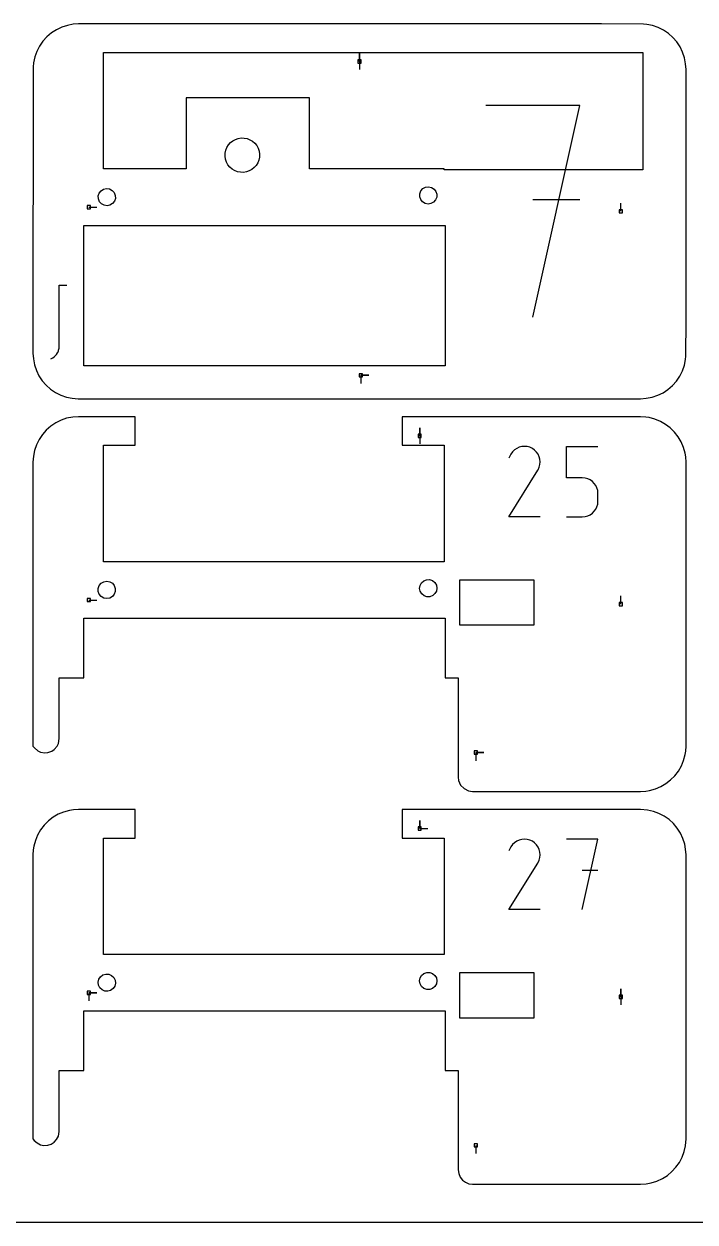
# Model space of a CAD drawing. Extents: x 0 to 400, y 0 to 400.
# Drawn here: x 123.3 to 241.4, y 0 to 211 of the extents above; entities that cross this region are included whole.
import ezdxf

# ---------------------------------------------------------------- set-up
doc = ezdxf.new("R2010")
doc.units = 0

msp = doc.modelspace()

# ---------------------------------------------------------------- linework, layer by layer
at = {"layer": 'annotation', "color": 1}
for p, q in [((137.234044, 185.933367), (137.233911, 205.984373)), ((137.233911, 205.984373), (137.914067, 205.984341)), ((137.914067, 205.984341), (143.613667, 205.984311)), ((143.613667, 205.984311), (227.093109, 205.984417)), ((182.342491, 204.417515), (182.342491, 205.846264)), ((182.342491, 204.417515), (182.342491, 205.846264)), ((182.342491, 205.846264), (182.342491, 204.417515)), ((227.093109, 205.984417), (230.40467, 205.984339)), ((230.40467, 205.984339), (232.234028, 205.984404)), ((232.234028, 205.984404), (232.233879, 204.904054)), ((232.233879, 204.904054), (232.233894, 185.316267)), ((182.342491, 204.417515), (182.342491, 202.988765)), ((171.69511, 198.017541), (151.842427, 198.017472)), ((151.842427, 198.017472), (151.842536, 196.965351)), ((151.842536, 196.965351), (151.842547, 185.484256)), ((173.514555, 198.017454), (171.69511, 198.017541)), ((173.514389, 186.536582), (173.514555, 198.017454)), ((221.171948, 196.649375), (204.601205, 196.649375)), ((212.887745, 159.385651), (221.171948, 196.649375)), ((137.233906, 185.484317), (137.234044, 185.933367)), ((173.514488, 185.484355), (173.514389, 186.536582)), ((138.460354, 185.48428), (137.233906, 185.484317)), ((151.842547, 185.484256), (138.460354, 185.48428)), ((195.24251, 185.48434), (173.514488, 185.484355)), ((197.234012, 185.484248), (195.24251, 185.48434)), ((197.233845, 185.325055), (197.234012, 185.484248)), ((197.233974, 185.316255), (197.233845, 185.325055)), ((199.063131, 185.316321), (197.233974, 185.316255)), ((232.233894, 185.316267), (199.063131, 185.316321)), ((221.171948, 180.055263), (212.887745, 180.055263)), ((228.342488, 178.017513), (228.342488, 179.446262)), ((134.675618, 178.731888), (136.104368, 178.731887)), ((129.47741, 164.793283), (129.477585, 165.017521)), ((129.477597, 154.318062), (129.47741, 164.793283)), ((129.477585, 165.017521), (129.587498, 165.017565)), ((129.587498, 165.017565), (130.788617, 165.017562)), ((129.440167, 153.887995), (129.468232, 154.211877)), ((129.468232, 154.211877), (129.473007, 154.264964)), ((129.473007, 154.264964), (129.474344, 154.282709)), ((129.474344, 154.282709), (129.475229, 154.291661)), ((129.475229, 154.291661), (129.475703, 154.296906)), ((129.475703, 154.296906), (129.476013, 154.300344)), ((129.476013, 154.300344), (129.477597, 154.318062)), ((127.959103, 152.026624), (128.247959, 152.165002)), ((128.247959, 152.165002), (128.334548, 152.226847)), ((128.334548, 152.226847), (128.599553, 152.415708)), ((128.599553, 152.415708), (128.674356, 152.491529)), ((128.674356, 152.491529), (128.90269, 152.723184)), ((128.90269, 152.723184), (128.963385, 152.810995)), ((128.963385, 152.810995), (129.148497, 153.078463)), ((129.148497, 153.078463), (129.193028, 153.175136)), ((129.193028, 153.175136), (129.32951, 153.470513)), ((129.32951, 153.470513), (129.356662, 153.573491)), ((129.356662, 153.573491), (129.440167, 153.887995)), ((182.580616, 149.135514), (184.009366, 149.135514)), ((182.580616, 149.135514), (184.009366, 149.135514)), ((184.009366, 149.135514), (182.580616, 149.135514)), ((182.580616, 149.135514), (182.580616, 147.706764)), ((192.938117, 138.476204), (192.938117, 139.904954)), ((192.938117, 138.476204), (192.938117, 139.904954)), ((192.938117, 139.904954), (192.938117, 138.476204)), ((192.938117, 138.476204), (192.938116, 137.047454)), ((209.009421, 135.236592), (208.647206, 134.541763)), ((209.296868, 135.644196), (209.009421, 135.236592)), ((209.641739, 135.98445), (209.296868, 135.644196)), ((210.033547, 136.254631), (209.641739, 135.98445)), ((210.461802, 136.452012), (210.033547, 136.254631)), ((210.916016, 136.57387), (210.461802, 136.452012)), ((211.3857, 136.61748), (210.916016, 136.57387)), ((211.860366, 136.580117), (211.3857, 136.61748)), ((212.329524, 136.459056), (211.860366, 136.580117)), ((212.782687, 136.251573), (212.329524, 136.459056)), ((213.187992, 135.963767), (212.782687, 136.251573)), ((212.782687, 136.251573), (212.782687, 136.251573)), ((213.526871, 135.618402), (213.187992, 135.963767)), ((213.796311, 135.226062), (213.526871, 135.618402)), ((213.993298, 134.797332), (213.796311, 135.226062)), ((218.81489, 131.086413), (218.81489, 136.617783)), ((218.81489, 136.617783), (224.331461, 136.617783)), ((214.11482, 134.342798), (213.993298, 134.797332)), ((213.996457, 132.930213), (214.119413, 133.398653)), ((214.157862, 133.873043), (214.11482, 134.342798)), ((214.119413, 133.398653), (214.157862, 133.873043)), ((208.639417, 124.196441), (213.736909, 132.402748)), ((213.736909, 132.402748), (213.743002, 132.410289)), ((213.736909, 132.402748), (213.736909, 132.402748)), ((213.743002, 132.410289), (213.748846, 132.417894)), ((213.748846, 132.417894), (213.754478, 132.425627)), ((213.754478, 132.425627), (213.759937, 132.433552)), ((213.759937, 132.433552), (213.765262, 132.441734)), ((213.765262, 132.441734), (213.77049, 132.450236)), ((213.77049, 132.450236), (213.775661, 132.459123)), ((213.775661, 132.459123), (213.780812, 132.468458)), ((213.780812, 132.468458), (213.785983, 132.478307)), ((213.785983, 132.478307), (213.996457, 132.930213)), ((213.785983, 132.478307), (213.785983, 132.478307)), ((221.573175, 131.086413), (218.81489, 131.086413)), ((222.068439, 131.042141), (221.573175, 131.086413)), ((222.534801, 130.914461), (222.068439, 131.042141)), ((222.964421, 130.711071), (222.534801, 130.914461)), ((223.349457, 130.439671), (222.964421, 130.711071)), ((223.682069, 130.107962), (223.349457, 130.439671)), ((223.954417, 129.723643), (223.682069, 130.107962)), ((224.158658, 129.294413), (223.954417, 129.723643)), ((224.286953, 128.827973), (224.158658, 129.294413)), ((224.331461, 128.332022), (224.286953, 128.827973)), ((224.286928, 126.461752), (224.331461, 126.957943)), ((224.331461, 126.957943), (224.331461, 128.332022)), ((224.331461, 128.332022), (224.331461, 128.332022)), ((222.534487, 124.369378), (222.964075, 124.573701)), ((222.964075, 124.573701), (223.349137, 124.846207)), ((223.349137, 124.846207), (223.681813, 125.17908)), ((223.681813, 125.17908), (223.954244, 125.564505)), ((223.954244, 125.564505), (224.158569, 125.994667)), ((224.158569, 125.994667), (224.286928, 126.461752)), ((214.155987, 124.196441), (208.639417, 124.196441)), ((218.81489, 124.196542), (221.573175, 124.196542)), ((221.573175, 124.196542), (222.068234, 124.241054)), ((221.573175, 124.196542), (221.573175, 124.196542)), ((222.068234, 124.241054), (222.534487, 124.369378)), ((228.342488, 108.842507), (228.342488, 110.271257)), ((134.675618, 109.556882), (136.104368, 109.556882)), ((202.819746, 82.68063), (204.248496, 82.68063)), ((202.819746, 82.68063), (204.248496, 82.68063)), ((204.248496, 82.68063), (202.819746, 82.68063)), ((202.819746, 82.68063), (202.819746, 81.25188)), ((192.938117, 69.301199), (192.938117, 70.729949)), ((192.938117, 69.301199), (192.938117, 70.729949)), ((192.938117, 70.729949), (192.938117, 69.301199)), ((192.938117, 69.301199), (194.366867, 69.301199)), ((209.005916, 66.061587), (208.643701, 65.366758)), ((209.293363, 66.469191), (209.005916, 66.061587)), ((209.638234, 66.809445), (209.293363, 66.469191)), ((210.030042, 67.079626), (209.638234, 66.809445)), ((210.458297, 67.277007), (210.030042, 67.079626)), ((210.912511, 67.398866), (210.458297, 67.277007)), ((211.382195, 67.442475), (210.912511, 67.398866)), ((211.856861, 67.405112), (211.382195, 67.442475)), ((212.326019, 67.284051), (211.856861, 67.405112)), ((212.779182, 67.076568), (212.326019, 67.284051)), ((213.184487, 66.788762), (212.779182, 67.076568)), ((212.779182, 67.076568), (212.779182, 67.076568)), ((213.523366, 66.443397), (213.184487, 66.788762)), ((213.792806, 66.051057), (213.523366, 66.443397)), ((213.989793, 65.622327), (213.792806, 66.051057)), ((214.111315, 65.167793), (213.989793, 65.622327)), ((224.334577, 67.442778), (218.810996, 67.442778)), ((221.573176, 55.021537), (224.334577, 67.442778)), ((213.782478, 63.303302), (213.992952, 63.755208)), ((213.992952, 63.755208), (214.115907, 64.223648)), ((214.154357, 64.698038), (214.111315, 65.167793)), ((214.115907, 64.223648), (214.154357, 64.698038)), ((208.635912, 55.021436), (213.733403, 63.227743)), ((213.733403, 63.227743), (213.739497, 63.235284)), ((213.733403, 63.227743), (213.733403, 63.227743)), ((213.739497, 63.235284), (213.745341, 63.242889)), ((213.745341, 63.242889), (213.750973, 63.250622)), ((213.750973, 63.250622), (213.756432, 63.258547)), ((213.756432, 63.258547), (213.761757, 63.266729)), ((213.761757, 63.266729), (213.766985, 63.275231)), ((213.766985, 63.275231), (213.772156, 63.284118)), ((213.772156, 63.284118), (213.777307, 63.293453)), ((213.777307, 63.293453), (213.782478, 63.303302)), ((213.782478, 63.303302), (213.782478, 63.303302)), ((224.334577, 61.911408), (221.573176, 61.911408)), ((214.152482, 55.021436), (208.635912, 55.021436)), ((134.675618, 40.381877), (136.104368, 40.381877)), ((134.675618, 40.381877), (136.104368, 40.381877)), ((136.104368, 40.381877), (134.675618, 40.381877)), ((134.675618, 40.381877), (134.675618, 38.953128)), ((228.342488, 39.667502), (228.342488, 41.096252)), ((228.342488, 39.667502), (228.342488, 41.096252)), ((228.342488, 41.096252), (228.342488, 39.667502)), ((228.342488, 39.667502), (228.342488, 38.238753)), ((202.819746, 13.505626), (202.819746, 12.076876))]:
    msp.add_line(p, q, dxfattribs=at)
at = {"layer": 'boundary', "color": 5}
for p, q in [((132.842496, 211.017515), (131.928807, 210.95763)), ((137.65957, 211.017515), (132.842496, 211.017515)), ((141.99249, 211.017515), (137.65957, 211.017515)), ((171.742493, 211.017515), (141.99249, 211.017515)), ((178.792493, 211.017515), (171.742493, 211.017515)), ((183.10469, 211.017515), (178.792493, 211.017515)), ((211.610779, 211.017515), (183.10469, 211.017515)), ((224.987121, 211.017515), (211.610779, 211.017515)), ((232.336461, 210.985139), (224.987121, 211.017515)), ((128.081163, 209.437017), (127.283986, 208.760618)), ((128.959808, 210.003575), (128.081163, 209.437017)), ((129.904889, 210.450599), (128.959808, 210.003575)), ((130.900233, 210.770443), (129.904889, 210.450599)), ((131.928807, 210.95763), (130.900233, 210.770443)), ((232.942013, 210.938073), (232.336461, 210.985139)), ((233.966443, 210.726796), (232.942013, 210.938073)), ((234.954542, 210.38361), (233.966443, 210.726796)), ((235.889381, 209.914389), (234.954542, 210.38361)), ((236.754985, 209.327161), (235.889381, 209.914389)), ((237.536525, 208.631971), (236.754985, 209.327161)), ((125.986964, 207.126278), (125.509311, 206.1963)), ((126.581916, 207.985952), (125.986964, 207.126278)), ((127.283986, 208.760618), (126.581916, 207.985952)), ((238.220649, 207.840716), (237.536525, 208.631971)), ((238.795633, 206.966937), (238.220649, 207.840716)), ((239.251653, 206.025581), (238.795633, 206.966937)), ((125.157131, 205.211933), (124.936455, 204.190019)), ((125.509311, 206.1963), (125.157131, 205.211933)), ((239.580898, 205.032757), (239.251653, 206.025581)), ((239.777733, 204.005451), (239.580898, 205.032757)), ((124.872438, 203.474358), (124.842494, 154.7666)), ((124.936455, 204.190019), (124.872438, 203.474358)), ((239.842488, 203.017516), (239.777733, 204.005451)), ((239.842487, 158.930686), (239.842488, 203.017516)), ((239.81011, 152.523545), (239.842487, 158.930686)), ((124.842494, 154.7666), (124.842494, 153.017511)), ((124.842494, 153.017511), (124.908543, 152.009833)), ((124.908543, 152.009833), (125.107943, 150.982866)), ((239.763043, 151.917994), (239.81011, 152.523545)), ((125.107943, 150.982866), (125.439689, 149.990708)), ((125.439689, 149.990708), (125.8981, 149.050346)), ((238.739359, 148.970623), (239.208582, 149.905465)), ((239.208582, 149.905465), (239.551769, 150.89356)), ((239.551769, 150.89356), (239.763043, 151.917994)), ((125.8981, 149.050346), (126.475332, 148.177862)), ((126.475332, 148.177862), (127.161504, 147.388182)), ((237.456941, 147.323476), (238.152134, 148.105024)), ((238.152134, 148.105024), (238.739359, 148.970623)), ((127.161504, 147.388182), (127.94488, 146.694819)), ((127.94488, 146.694819), (128.812055, 146.109645)), ((128.812055, 146.109645), (129.748193, 145.642669)), ((129.748193, 145.642669), (130.737277, 145.301871)), ((233.857729, 145.279102), (234.85056, 145.608351)), ((234.85056, 145.608351), (235.79191, 146.064365)), ((235.79191, 146.064365), (236.665694, 146.639351)), ((236.665694, 146.639351), (237.456941, 147.323476)), ((130.737277, 145.301871), (131.762377, 145.093095)), ((131.762377, 145.093095), (132.805968, 145.019904)), ((132.805968, 145.019904), (134.285288, 145.01751)), ((134.285288, 145.01751), (139.896148, 145.01751)), ((139.896148, 145.01751), (198.155187, 145.01751)), ((198.155187, 145.01751), (201.336228, 145.01751)), ((201.336228, 145.01751), (203.260227, 145.01751)), ((203.260227, 145.01751), (227.324218, 145.01751)), ((227.324218, 145.01751), (231.842494, 145.01751)), ((231.842494, 145.01751), (232.830427, 145.082265)), ((232.830427, 145.082265), (233.857729, 145.279102)), ((130.771941, 141.569919), (129.781025, 141.233547)), ((131.880962, 141.779489), (130.771941, 141.569919)), ((132.842496, 141.84251), (131.880962, 141.779489)), ((139.661052, 141.84251), (132.842496, 141.84251)), ((142.842494, 141.84251), (139.661052, 141.84251)), ((142.842494, 139.782051), (142.842494, 141.84251)), ((206.243318, 141.84251), (189.842492, 141.84251)), ((189.842492, 141.84251), (189.842492, 138.869788)), ((231.842494, 141.84251), (206.243318, 141.84251)), ((232.764773, 141.782061), (231.842494, 141.84251)), ((233.366069, 141.678718), (232.764773, 141.782061)), ((234.375866, 141.412811), (233.366069, 141.678718)), ((235.342316, 141.017375), (234.375866, 141.412811)), ((127.18564, 139.499366), (126.495669, 138.712602)), ((127.972402, 140.189341), (127.18564, 139.499366)), ((128.842492, 140.770715), (127.972402, 140.189341)), ((129.781025, 141.233547), (128.842492, 140.770715)), ((142.842494, 136.809329), (142.842494, 139.782051)), ((236.248881, 140.499175), (235.342316, 141.017375)), ((237.080052, 139.867077), (236.248881, 140.499175)), ((237.821605, 139.131895), (237.080052, 139.867077)), ((125.914291, 137.842512), (125.451456, 136.903979)), ((126.495669, 138.712602), (125.914291, 137.842512)), ((189.842492, 138.869788), (189.842492, 136.809329)), ((238.460857, 138.306213), (237.821605, 139.131895)), ((238.986864, 137.404155), (238.460857, 138.306213)), ((239.390632, 136.441156), (238.986864, 137.404155)), ((125.115085, 135.913063), (124.910937, 134.886721)), ((125.451456, 136.903979), (125.115085, 135.913063)), ((137.233934, 125.849598), (137.233934, 136.809329)), ((137.233934, 136.809329), (140.893247, 136.809329)), ((140.893247, 136.809329), (142.842494, 136.809329)), ((189.842492, 136.809329), (196.484874, 136.809329)), ((196.484874, 136.809329), (197.233927, 136.809329)), ((197.233927, 136.809329), (197.233927, 135.17438)), ((197.233927, 135.17438), (197.233927, 116.309328)), ((239.665247, 135.433694), (239.390632, 136.441156)), ((239.782036, 134.764792), (239.665247, 135.433694)), ((124.910937, 134.886721), (124.842494, 133.842511)), ((124.842494, 133.842511), (124.842494, 105.419404)), ((239.842487, 133.842511), (239.782036, 134.764792)), ((239.842487, 105.923347), (239.842487, 133.842511)), ((137.233934, 116.309328), (137.233934, 125.849598)), ((147.800463, 116.309328), (137.233934, 116.309328)), ((148.760533, 116.309328), (147.800463, 116.309328)), ((154.899255, 116.309328), (148.760533, 116.309328)), ((170.524059, 116.309328), (154.899255, 116.309328)), ((194.457819, 116.309328), (170.524059, 116.309328)), ((197.233927, 116.309328), (194.457819, 116.309328)), ((133.788617, 102.109115), (133.788617, 106.372386)), ((133.788617, 106.372386), (157.473468, 106.372386)), ((157.473468, 106.372386), (180.129709, 106.372386)), ((180.129709, 106.372386), (193.137254, 106.372386)), ((193.137254, 106.372386), (197.418617, 106.372386)), ((197.418617, 106.372386), (197.418617, 102.109115)), ((239.842487, 83.842506), (239.842487, 105.923347)), ((124.842494, 105.419404), (124.842494, 83.842506)), ((133.788617, 95.842509), (133.788617, 102.109115)), ((197.418617, 102.109115), (197.418617, 95.842509)), ((129.477512, 90.612185), (129.477513, 95.842509)), ((129.477513, 95.842509), (132.043164, 95.842509)), ((132.043164, 95.842509), (133.788617, 95.842509)), ((197.418617, 95.842509), (198.352055, 95.842509)), ((198.352055, 95.842509), (199.724121, 95.842509)), ((199.724121, 95.842509), (199.724121, 86.897288)), ((129.477512, 85.143148), (129.477512, 90.612185)), ((199.724121, 86.897288), (199.724121, 78.342507)), ((129.329423, 84.295482), (129.477512, 85.143148)), ((124.842494, 83.842506), (125.098195, 83.494475)), ((125.098195, 83.494475), (125.682094, 83.01295)), ((125.682094, 83.01295), (126.163168, 82.7795)), ((126.163168, 82.7795), (126.909008, 82.650924)), ((126.909008, 82.650924), (127.442529, 82.686776)), ((127.442529, 82.686776), (128.153953, 82.944997)), ((128.153953, 82.944997), (128.599477, 83.240712)), ((128.599477, 83.240712), (129.089197, 83.81775)), ((129.089197, 83.81775), (129.329423, 84.295482)), ((239.412789, 81.309134), (239.678694, 82.318931)), ((239.678694, 82.318931), (239.782036, 82.920228)), ((239.782036, 82.920228), (239.842487, 83.842506)), ((238.499151, 79.43612), (239.017351, 80.342684)), ((239.017351, 80.342684), (239.412789, 81.309134)), ((199.724121, 78.342507), (199.799174, 77.752909)), ((237.131874, 77.86339), (237.867053, 78.604949)), ((237.867053, 78.604949), (238.499151, 79.43612)), ((199.799174, 77.752909), (200.14707, 76.959088)), ((200.14707, 76.959088), (200.74549, 76.332125)), ((200.74549, 76.332125), (201.522252, 75.947645)), ((232.764773, 75.902956), (233.433673, 76.019747)), ((233.433673, 76.019747), (234.441137, 76.294365)), ((234.441137, 76.294365), (235.404136, 76.698131)), ((235.404136, 76.698131), (236.306193, 77.224137)), ((236.306193, 77.224137), (237.131874, 77.86339)), ((201.522252, 75.947645), (202.224123, 75.842505)), ((202.224123, 75.842505), (214.970452, 75.842505)), ((214.970452, 75.842505), (231.842494, 75.842505)), ((231.842494, 75.842505), (232.764773, 75.902956)), ((129.280573, 71.811748), (128.378536, 71.285705)), ((130.243557, 72.215551), (129.280573, 71.811748)), ((131.251007, 72.490206), (130.243557, 72.215551)), ((131.963156, 72.609871), (131.251007, 72.490206)), ((132.842496, 72.667505), (131.963156, 72.609871)), ((139.078193, 72.667505), (132.842496, 72.667505)), ((142.842494, 72.667505), (139.078193, 72.667505)), ((142.842494, 70.229558), (142.842494, 72.667505)), ((204.160673, 72.667505), (189.842492, 72.667505)), ((189.842492, 72.667505), (189.842492, 70.072272)), ((231.842494, 72.667505), (204.160673, 72.667505)), ((233.071073, 72.562391), (231.842494, 72.667505)), ((234.09105, 72.334488), (233.071073, 72.562391)), ((235.07256, 71.975399), (234.09105, 72.334488)), ((235.998794, 71.491272), (235.07256, 71.975399)), ((126.817729, 69.904836), (126.185663, 69.07364)), ((127.552879, 70.646422), (126.817729, 69.904836)), ((128.378536, 71.285705), (127.552879, 70.646422)), ((142.842494, 67.634324), (142.842494, 70.229558)), ((189.842492, 70.072272), (189.842492, 67.634324)), ((236.853918, 70.890388), (235.998794, 71.491272)), ((237.623288, 70.183027), (236.853918, 70.890388)), ((238.293756, 69.381293), (237.623288, 70.183027)), ((125.667495, 68.167055), (125.272094, 67.20059)), ((126.185663, 69.07364), (125.667495, 68.167055)), ((137.233934, 57.744158), (137.233934, 67.634324)), ((137.233934, 67.634324), (140.536133, 67.634324)), ((140.536133, 67.634324), (142.842494, 67.634324)), ((189.842492, 67.634324), (195.641397, 67.634324)), ((195.641397, 67.634324), (197.233927, 67.634324)), ((197.233927, 67.634324), (197.233927, 64.158326)), ((238.853834, 68.498908), (238.293756, 69.381293)), ((239.293951, 67.550966), (238.853834, 68.498908)), ((239.60657, 66.553686), (239.293951, 67.550966)), ((124.90013, 65.546841), (124.842494, 64.667506)), ((125.006228, 66.190784), (124.90013, 65.546841)), ((125.272094, 67.20059), (125.006228, 66.190784)), ((239.777118, 65.66482), (239.60657, 66.553686)), ((239.842487, 64.667506), (239.777118, 65.66482)), ((124.842494, 64.667506), (124.842494, 38.674045)), ((197.233927, 64.158326), (197.233927, 47.134323)), ((239.842488, 38.54475), (239.842487, 64.667506)), ((137.233934, 47.134323), (137.233934, 57.744158)), ((146.76927, 47.134323), (137.233934, 47.134323)), ((147.974272, 47.134323), (146.76927, 47.134323)), ((155.679088, 47.134323), (147.974272, 47.134323)), ((169.761146, 47.134323), (155.679088, 47.134323)), ((191.33176, 47.134323), (169.761146, 47.134323)), ((197.233927, 47.134323), (191.33176, 47.134323)), ((124.842494, 38.674045), (124.842494, 14.667501)), ((239.842487, 14.667501), (239.842488, 38.54475)), ((133.788617, 33.639755), (133.788617, 37.197381)), ((133.788617, 37.197381), (159.641152, 37.197381)), ((159.641152, 37.197381), (178.547394, 37.197381)), ((178.547394, 37.197381), (192.745415, 37.197381)), ((192.745415, 37.197381), (197.418617, 37.197381)), ((197.418617, 37.197381), (197.418617, 33.639755)), ((133.788617, 26.667504), (133.788617, 33.639755)), ((197.418617, 33.639755), (197.418618, 26.667504)), ((129.477513, 20.848224), (129.477512, 26.667504)), ((129.477512, 26.667504), (132.332066, 26.667504)), ((132.332066, 26.667504), (133.788617, 26.667504)), ((197.418618, 26.667504), (198.197555, 26.667504)), ((198.197555, 26.667504), (199.724121, 26.667504)), ((199.724121, 26.667504), (199.724121, 18.685586)), ((129.477513, 15.968144), (129.477513, 20.848224)), ((199.724121, 18.685586), (199.724121, 9.167502)), ((129.002806, 14.517913), (129.329423, 15.120477)), ((129.329423, 15.120477), (129.477513, 15.968144)), ((124.842494, 14.667501), (125.080174, 14.343998)), ((125.080174, 14.343998), (125.556052, 13.922564)), ((125.556052, 13.922564), (126.163168, 13.604495)), ((126.163168, 13.604495), (126.757591, 13.486893)), ((126.757591, 13.486893), (127.442529, 13.511771)), ((127.442529, 13.511771), (128.017027, 13.704431)), ((128.017027, 13.704431), (128.599477, 14.065707)), ((128.599477, 14.065707), (129.002806, 14.517913)), ((239.50947, 12.418944), (239.737371, 13.438923)), ((239.737371, 13.438923), (239.842487, 14.667501)), ((238.666252, 10.511201), (239.150381, 11.437436)), ((239.150381, 11.437436), (239.50947, 12.418944)), ((199.724121, 9.167502), (199.809304, 8.520454)), ((199.809304, 8.520454), (200.073108, 7.912189)), ((236.556281, 8.216234), (237.358008, 8.886702)), ((237.358008, 8.886702), (238.06537, 9.65608)), ((238.06537, 9.65608), (238.666252, 10.511201)), ((200.073108, 7.912189), (200.456351, 7.399735)), ((200.456351, 7.399735), (200.988945, 7.004864)), ((200.988945, 7.004864), (201.577069, 6.752687)), ((201.577069, 6.752687), (202.224123, 6.6675)), ((202.224123, 6.6675), (213.597811, 6.6675)), ((213.597811, 6.6675), (231.842494, 6.6675)), ((231.842494, 6.6675), (232.839806, 6.732869)), ((232.839806, 6.732869), (233.728669, 6.90342)), ((233.728669, 6.90342), (234.725953, 7.216042)), ((234.725953, 7.216042), (235.673892, 7.656155)), ((235.673892, 7.656155), (236.556281, 8.216234))]:
    msp.add_line(p, q, dxfattribs=at)
at = {"layer": 'frame', "color": 5}
msp.add_line((0, 0), (400, 0), dxfattribs=at)
at = {"layer": 'hole', "color": 5}
for p, q in [((182.628241, 204.703265), (182.056741, 204.703265)), ((182.056741, 204.703265), (182.056741, 204.131765)), ((182.628241, 204.131765), (182.628241, 204.703265)), ((182.056741, 204.131765), (182.628241, 204.131765)), ((159.256381, 189.71549), (159.606797, 190.112835)), ((159.606797, 190.112835), (160.020887, 190.443294)), ((160.020887, 190.443294), (160.486071, 190.696827)), ((160.486071, 190.696827), (160.988212, 190.865729)), ((160.988212, 190.865729), (161.512055, 190.944871)), ((161.512055, 190.944871), (162.041682, 190.931844)), ((162.041682, 190.931844), (162.561001, 190.827047)), ((162.561001, 190.827047), (163.054232, 190.633664)), ((163.054232, 190.633664), (163.506389, 190.357569)), ((163.506389, 190.357569), (163.903733, 190.007153)), ((163.903733, 190.007153), (164.234193, 189.593062)), ((158.669078, 187.721156), (158.682104, 188.250783)), ((158.682104, 188.250783), (158.786903, 188.770102)), ((158.786903, 188.770102), (158.980287, 189.263333)), ((158.980287, 189.263333), (159.256381, 189.71549)), ((164.234193, 189.593062), (164.487725, 189.127879)), ((164.487725, 189.127879), (164.656628, 188.625737)), ((164.656628, 188.625737), (164.735769, 188.101895)), ((164.735769, 188.101895), (164.722742, 187.572267)), ((158.748219, 187.197314), (158.669078, 187.721156)), ((158.917124, 186.695172), (158.748219, 187.197314)), ((159.170656, 186.229988), (158.917124, 186.695172)), ((159.501115, 185.815897), (159.170656, 186.229988)), ((159.898459, 185.465481), (159.501115, 185.815897)), ((163.798051, 185.710215), (163.383961, 185.379756)), ((164.148467, 186.10756), (163.798051, 185.710215)), ((164.424562, 186.559718), (164.148467, 186.10756)), ((164.617945, 187.052949), (164.424562, 186.559718)), ((164.722742, 187.572267), (164.617945, 187.052949)), ((160.350616, 185.189387), (159.898459, 185.465481)), ((160.843848, 184.996003), (160.350616, 185.189387)), ((161.363166, 184.891206), (160.843848, 184.996003)), ((161.892794, 184.87818), (161.363166, 184.891206)), ((162.416636, 184.957321), (161.892794, 184.87818)), ((162.918777, 185.126224), (162.416636, 184.957321)), ((163.383961, 185.379756), (162.918777, 185.126224)), ((136.502828, 181.239326), (136.830496, 181.653987)), ((136.830496, 181.653987), (137.280222, 181.931573)), ((137.280222, 181.931573), (137.797768, 182.038602)), ((137.797768, 182.038602), (138.32071, 181.962167)), ((138.32071, 181.962167), (138.785968, 181.711484)), ((138.785968, 181.711484), (139.137431, 181.316792)), ((192.965268, 181.123851), (193.161248, 181.614621)), ((193.161248, 181.614621), (193.513256, 182.008765)), ((193.513256, 182.008765), (193.978841, 182.258745)), ((193.978841, 182.258745), (194.50185, 182.334411)), ((194.50185, 182.334411), (195.019196, 182.226632)), ((195.019196, 182.226632), (195.468477, 181.948412)), ((195.468477, 181.948412), (195.795509, 181.533307)), ((195.795509, 181.533307), (195.960844, 181.031384)), ((136.336747, 180.737603), (136.502828, 181.239326)), ((136.352279, 180.209336), (136.336747, 180.737603)), ((136.547554, 179.718238), (136.352279, 180.209336)), ((136.899019, 179.323546), (136.547554, 179.718238)), ((138.854491, 179.381043), (138.404766, 179.103457)), ((139.182157, 179.795705), (138.854491, 179.381043)), ((139.137431, 181.316792), (139.332708, 180.825694)), ((139.34824, 180.297427), (139.182157, 179.795705)), ((139.332708, 180.825694), (139.34824, 180.297427)), ((192.948963, 180.59565), (192.965268, 181.123851)), ((193.114301, 180.093729), (192.948963, 180.59565)), ((193.44133, 179.678623), (193.114301, 180.093729)), ((193.89061, 179.400403), (193.44133, 179.678623)), ((194.407957, 179.292625), (193.89061, 179.400403)), ((194.930965, 179.368289), (194.407957, 179.292625)), ((195.39655, 179.61827), (194.930965, 179.368289)), ((195.748563, 180.012415), (195.39655, 179.61827)), ((195.94454, 180.503184), (195.748563, 180.012415)), ((195.960844, 181.031384), (195.94454, 180.503184)), ((134.961368, 179.017638), (134.389868, 179.017638)), ((134.389868, 179.017638), (134.389868, 178.446138)), ((134.389868, 178.446138), (134.961368, 178.446138)), ((134.961368, 178.446138), (134.961368, 179.017638)), ((137.364277, 179.072864), (136.899019, 179.323546)), ((137.887219, 178.996428), (137.364277, 179.072864)), ((138.404766, 179.103457), (137.887219, 178.996428)), ((228.628238, 178.303263), (228.056738, 178.303263)), ((228.056738, 178.303263), (228.056738, 177.731763)), ((228.056738, 177.731763), (228.628238, 177.731763)), ((228.628238, 177.731763), (228.628238, 178.303263)), ((133.788617, 165.631718), (133.788617, 175.547391)), ((133.788617, 175.547391), (137.964309, 175.547391)), ((137.964309, 175.547391), (194.370545, 175.547391)), ((194.370545, 175.547391), (196.663804, 175.547391)), ((196.663804, 175.547391), (197.418617, 175.547391)), ((197.418617, 175.547391), (197.418618, 165.631718)), ((133.788617, 164.188352), (133.788617, 165.631718)), ((197.418618, 165.631718), (197.418617, 164.188352)), ((133.788617, 150.802389), (133.788617, 164.188352)), ((197.418617, 164.188352), (197.418617, 150.802389)), ((137.500129, 150.802389), (133.788617, 150.802389)), ((197.418617, 150.802389), (137.500129, 150.802389)), ((182.866366, 149.421264), (182.294866, 149.421264)), ((182.294866, 149.421264), (182.294866, 148.849764)), ((182.294866, 148.849764), (182.866366, 148.849764)), ((182.866366, 148.849764), (182.866366, 149.421264)), ((193.223867, 138.761954), (192.652367, 138.761954)), ((192.652367, 138.761954), (192.652367, 138.190454)), ((192.652367, 138.190454), (193.223867, 138.190454)), ((193.223867, 138.190454), (193.223867, 138.761954)), ((136.340659, 111.607323), (136.521801, 112.10501)), ((136.521801, 112.10501), (136.862242, 112.510728)), ((136.862242, 112.510728), (137.320911, 112.775542)), ((137.320911, 112.775542), (137.842494, 112.867509)), ((137.842494, 112.867509), (138.364076, 112.775542)), ((138.364076, 112.775542), (138.822745, 112.510728)), ((138.822745, 112.510728), (139.163183, 112.10501)), ((139.163183, 112.10501), (139.344328, 111.607323)), ((192.932, 111.614557), (193.01565, 112.136865)), ((193.01565, 112.136865), (193.272896, 112.599066)), ((193.272896, 112.599066), (193.672706, 112.945408)), ((193.672706, 112.945408), (194.166862, 113.134121)), ((194.166862, 113.134121), (194.695761, 113.14244)), ((194.695761, 113.14244), (195.195609, 112.969364)), ((195.195609, 112.969364), (195.606118, 112.635768)), ((195.606118, 112.635768), (195.877773, 112.181887)), ((195.877773, 112.181887), (195.97781, 111.662468)), ((200.02406, 111.54691), (200.02406, 113.107799)), ((200.02406, 113.107799), (204.716436, 113.107799)), ((204.716436, 113.107799), (213.024057, 113.107799)), ((213.024057, 113.107799), (213.024057, 111.546911)), ((134.961368, 109.842632), (134.389868, 109.842632)), ((134.389868, 109.842632), (134.389868, 109.271132)), ((134.961368, 109.271132), (134.961368, 109.842632)), ((136.340659, 111.077697), (136.340659, 111.607323)), ((136.521801, 110.58001), (136.340659, 111.077697)), ((136.862242, 110.174292), (136.521801, 110.58001)), ((137.320911, 109.909478), (136.862242, 110.174292)), ((137.842494, 109.81751), (137.320911, 109.909478)), ((138.364076, 109.909478), (137.842494, 109.81751)), ((138.822745, 110.174292), (138.364076, 109.909478)), ((139.163183, 110.58001), (138.822745, 110.174292)), ((139.344328, 111.077697), (139.163183, 110.58001)), ((139.344328, 111.607323), (139.344328, 111.077697)), ((193.032037, 111.095138), (192.932, 111.614557)), ((193.303692, 110.641258), (193.032037, 111.095138)), ((193.714198, 110.307661), (193.303692, 110.641258)), ((194.214045, 110.134584), (193.714198, 110.307661)), ((194.742945, 110.142904), (194.214045, 110.134584)), ((195.237101, 110.331617), (194.742945, 110.142904)), ((195.636915, 110.67796), (195.237101, 110.331617)), ((195.89416, 111.140159), (195.636915, 110.67796)), ((195.97781, 111.662468), (195.89416, 111.140159)), ((200.02406, 106.434527), (200.02406, 111.54691)), ((213.024057, 111.546911), (213.024057, 106.434527)), ((134.389868, 109.271132), (134.961368, 109.271132)), ((228.628238, 109.128257), (228.056738, 109.128257)), ((228.056738, 109.128257), (228.056738, 108.556757)), ((228.056738, 108.556757), (228.628238, 108.556757)), ((228.628238, 108.556757), (228.628238, 109.128257)), ((200.02406, 105.107798), (200.02406, 106.434527)), ((213.024057, 106.434527), (213.024057, 105.107798)), ((208.720773, 105.107797), (200.02406, 105.107798)), ((213.024057, 105.107798), (208.720773, 105.107797)), ((203.105496, 82.96638), (202.533996, 82.96638)), ((202.533996, 82.96638), (202.533996, 82.39488)), ((202.533996, 82.39488), (203.105496, 82.39488)), ((203.105496, 82.39488), (203.105496, 82.96638)), ((193.223867, 69.586949), (192.652367, 69.586949)), ((192.652367, 69.586949), (192.652367, 69.015449)), ((192.652367, 69.015449), (193.223867, 69.015449)), ((193.223867, 69.015449), (193.223867, 69.586949)), ((136.325868, 42.263211), (136.450061, 42.776157)), ((136.384595, 41.738723), (136.325868, 42.263211)), ((136.450061, 42.776157), (136.742211, 43.21569)), ((136.742211, 43.21569), (137.167065, 43.528797)), ((137.167065, 43.528797), (137.673386, 43.67771)), ((137.673386, 43.67771), (138.200106, 43.644472)), ((138.200106, 43.644472), (138.683691, 43.43309)), ((138.683691, 43.43309), (139.065815, 43.069059)), ((139.065815, 43.069059), (139.300393, 42.596287)), ((139.300393, 42.596287), (139.35912, 42.071798)), ((192.930116, 42.461097), (193.021248, 42.982751)), ((193.022897, 41.939734), (192.930116, 42.461097)), ((193.021248, 42.982751), (193.285301, 43.441778)), ((193.285301, 43.441778), (193.690422, 43.782809)), ((193.690422, 43.782809), (194.187753, 43.964713)), ((194.187753, 43.964713), (194.717307, 43.965551)), ((194.717307, 43.965551), (195.21521, 43.785219)), ((195.21521, 43.785219), (195.621411, 43.44547)), ((195.621411, 43.44547), (195.886914, 42.987281)), ((195.886914, 42.987281), (195.979695, 42.465918)), ((195.979695, 42.465918), (195.888563, 41.944264)), ((200.02406, 42.102456), (200.02406, 43.932794)), ((200.02406, 43.932794), (205.526461, 43.932794)), ((205.526461, 43.932794), (213.024057, 43.932794)), ((213.024057, 43.932794), (213.024057, 42.102456)), ((134.961368, 40.667627), (134.389868, 40.667627)), ((134.389868, 40.667627), (134.389868, 40.096127)), ((134.389868, 40.096127), (134.961368, 40.096127)), ((134.961368, 40.096127), (134.961368, 40.667627)), ((136.619171, 41.265952), (136.384595, 41.738723)), ((137.001296, 40.90192), (136.619171, 41.265952)), ((137.484879, 40.690538), (137.001296, 40.90192)), ((138.0116, 40.6573), (137.484879, 40.690538)), ((138.517923, 40.806214), (138.0116, 40.6573)), ((138.942777, 41.11932), (138.517923, 40.806214)), ((139.234925, 41.558853), (138.942777, 41.11932)), ((139.35912, 42.071798), (139.234925, 41.558853)), ((193.288399, 41.481546), (193.022897, 41.939734)), ((193.694597, 41.141797), (193.288399, 41.481546)), ((194.1925, 40.961464), (193.694597, 41.141797)), ((194.722054, 40.962301), (194.1925, 40.961464)), ((195.219385, 41.144207), (194.722054, 40.962301)), ((195.62451, 41.485238), (195.219385, 41.144207)), ((195.888563, 41.944264), (195.62451, 41.485238)), ((200.02406, 37.488549), (200.02406, 42.102456)), ((213.024057, 42.102456), (213.024057, 37.488549)), ((228.628238, 39.953252), (228.056738, 39.953252)), ((228.056738, 39.953252), (228.056738, 39.381752)), ((228.056738, 39.381752), (228.628238, 39.381752)), ((228.628238, 39.381752), (228.628238, 39.953252)), ((200.02406, 35.932793), (200.02406, 37.488549)), ((207.977917, 35.932792), (200.02406, 35.932793)), ((213.024057, 35.932793), (207.977917, 35.932792)), ((213.024057, 37.488549), (213.024057, 35.932793)), ((203.105496, 13.791376), (202.533996, 13.791376)), ((202.533996, 13.791376), (202.533996, 13.219876)), ((202.533996, 13.219876), (203.105496, 13.219876)), ((203.105496, 13.219876), (203.105496, 13.791376))]:
    msp.add_line(p, q, dxfattribs=at)

doc.saveas('drawing.dxf')
